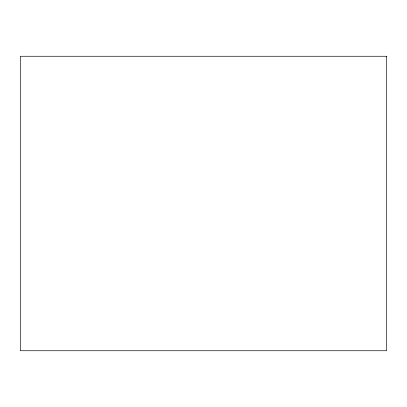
<?xml version="1.0" encoding="UTF-8"?>
<svg xmlns="http://www.w3.org/2000/svg" width="407" height="407" viewBox="0 0 407 407"><rect width="100%" height="100%" fill="white"/><g stroke="black" fill="none" stroke-linecap="round" stroke-linejoin="round"><path stroke-width="0.61" d="M386.65 56.263L20.35 56.263L20.35 350.737L386.65 350.737L386.65 56.263"/></g></svg>
